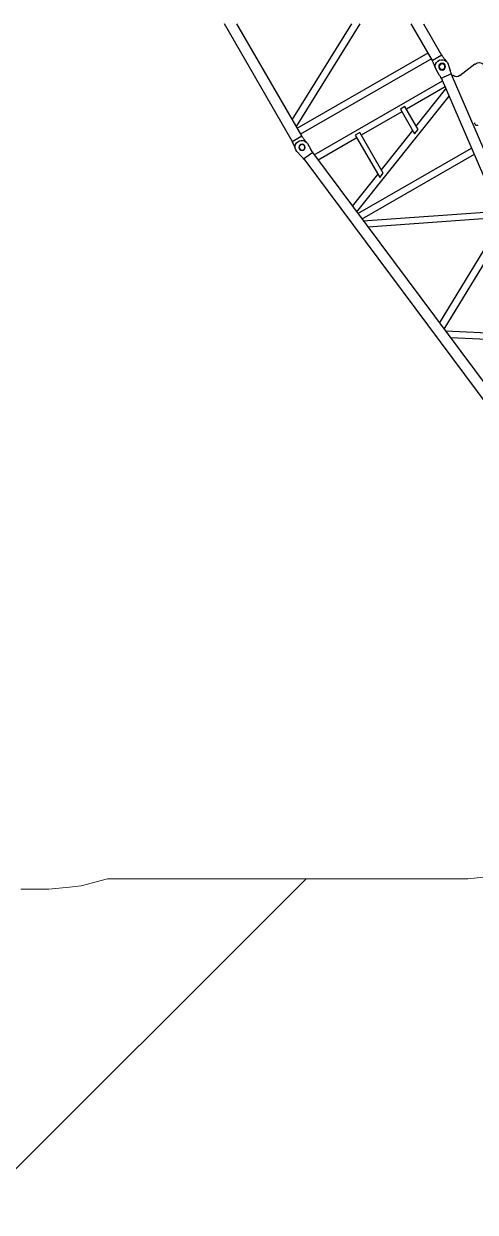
# Model space of a CAD drawing. Header units: millimetres. Extents: x -2078669 to -1085629, y -5987148 to 310365.
# Drawn here: x -1627940 to -1617123, y -781400 to -752890 of the extents above; entities that cross this region are included whole.
import ezdxf

# ---------------------------------------------------------------- set-up
doc = ezdxf.new("R2010")
doc.units = ezdxf.units.MM
doc.header["$LTSCALE"] = 500
doc.layers.add('2', color=7, linetype='Continuous')
for name, color, linetype, lineweight in [('D-BGD', 7, 'Continuous', 13), ('D-BYP-STR2', 6, 'Continuous', 25), ('D-BYP-STRB', 5, 'Continuous', 25)]:
    doc.layers.add(name, color=color, linetype=linetype, lineweight=lineweight)

# ---------------------------------------------------------------- blocks, each defined once
blk = doc.blocks.new('A$C57306f55')
at = {"layer": 'D-BYP-STRB', "linetype": 'Continuous'}
for p, q in [((8008, 8715), (7834, 8415)), ((7922, 8364), (8125, 8715)), ((8618, 8715), (9229, 7730)), ((9266, 7794), (8694, 8715)), ((9798, 8715), (9177, 7640)), ((9265, 7589), (9915, 8715)), ((7514, 8329), (7660, 8217)), ((7771, 8327), (7751, 8264)), ((7821, 8397), (7832, 8416)), ((7925, 8362), (7832, 8416)), ((7855, 8366), (7855, 8366)), ((7855, 8366), (7855, 8366)), ((7855, 8366), (7855, 8366)), ((7855, 8366), (7855, 8366)), ((7855, 8366), (7855, 8366)), ((7855, 8366), (7855, 8366)), ((7855, 8366), (7855, 8366)), ((7855, 8366), (7855, 8366)), ((7855, 8366), (7855, 8366)), ((7855, 8366), (7856, 8366)), ((7856, 8366), (7856, 8366)), ((7856, 8366), (7856, 8366)), ((7856, 8366), (7856, 8366)), ((7856, 8366), (7856, 8366)), ((7856, 8366), (7856, 8366)), ((7856, 8366), (7856, 8366)), ((7914, 8343), (7925, 8362)), ((7932, 8380), (9186, 7656)), ((9218, 7712), (7964, 8436)), ((7743, 8232), (5955, 4091)), ((7723, 8219), (7728, 8223)), ((7728, 8223), (7737, 8218)), ((7741, 8239), (7739, 8234)), ((7741, 8239), (7739, 8234)), ((7739, 8234), (7840, 8190)), ((7741, 8239), (7743, 8243)), ((7741, 8239), (7743, 8243)), ((7743, 8243), (7748, 8256)), ((7743, 8243), (7748, 8256)), ((7743, 8243), (7743, 8243)), ((7748, 8256), (7751, 8264)), ((7748, 8256), (7751, 8264)), ((7755, 8278), (7751, 8264)), ((7751, 8264), (7751, 8264)), ((7751, 8264), (7751, 8264)), ((7751, 8264), (7751, 8264)), ((7751, 8264), (7751, 8264)), ((7751, 8264), (7751, 8264)), ((7751, 8264), (7751, 8264)), ((7751, 8264), (7751, 8264)), ((7751, 8264), (7751, 8264)), ((7751, 8264), (7751, 8264)), ((7751, 8264), (7751, 8264)), ((7751, 8264), (7751, 8264)), ((7751, 8264), (7751, 8264)), ((7751, 8264), (7751, 8264)), ((7751, 8264), (7751, 8264)), ((7751, 8264), (7751, 8264)), ((7751, 8264), (7751, 8264)), ((7849, 8212), (7844, 8199)), ((7853, 8219), (7849, 8212)), ((7853, 8219), (7886, 8277)), ((6063, 4085), (7836, 8192)), ((7800, 8109), (8171, 7896)), ((9056, 7459), (7826, 8169)), ((7842, 8195), (7840, 8190)), ((7844, 8199), (7842, 8195)), ((7763, 8022), (8648, 6911)), ((8077, 7733), (7792, 8090)), ((8058, 7701), (8186, 7922)), ((8229, 7897), (8092, 7659)), ((8186, 7922), (8229, 7897)), ((8214, 7871), (8604, 7646)), ((8092, 7659), (8058, 7701)), ((8411, 7312), (8110, 7691)), ((8393, 7280), (8619, 7672)), ((8662, 7647), (8427, 7239)), ((8619, 7672), (8662, 7647)), ((9163, 7622), (9174, 7641)), ((9267, 7587), (9174, 7641)), ((8647, 7621), (9017, 7407)), ((9120, 7565), (9086, 7508)), ((9120, 7565), (9120, 7565)), ((9256, 7568), (9267, 7587)), ((9071, 7479), (6514, 4042)), ((6590, 3975), (9152, 7418)), ((7521, 7462), (8597, 6841)), ((8636, 6894), (7547, 7522)), ((9071, 7486), (9068, 7481)), ((9068, 7481), (9156, 7416)), ((9071, 7486), (9073, 7489)), ((9073, 7489), (9082, 7500)), ((9078, 7496), (9082, 7500)), ((9082, 7500), (9086, 7508)), ((9082, 7500), (9086, 7508)), ((9086, 7508), (9086, 7508)), ((9086, 7508), (9086, 7508)), ((9086, 7508), (9086, 7508)), ((9086, 7508), (9086, 7508)), ((9086, 7508), (9086, 7508)), ((9086, 7508), (9086, 7508)), ((9086, 7508), (9086, 7508)), ((9086, 7508), (9086, 7508)), ((9086, 7508), (9086, 7508)), ((9086, 7508), (9086, 7508)), ((9086, 7508), (9086, 7508)), ((9086, 7508), (9086, 7508)), ((9086, 7508), (9086, 7508)), ((9086, 7508), (9086, 7508)), ((9086, 7508), (9086, 7508)), ((9086, 7508), (9086, 7508)), ((9159, 7420), (9156, 7416)), ((9162, 7424), (9159, 7420)), ((9170, 7435), (9162, 7424)), ((9176, 7441), (9170, 7435)), ((9176, 7441), (9221, 7490)), ((8427, 7239), (8393, 7280)), ((8688, 6965), (8445, 7270)), ((7259, 6855), (8538, 6763)), ((8584, 6824), (7286, 6918)), ((7219, 6762), (7811, 5786)), ((7853, 5842), (7250, 6836)), ((7798, 5769), (6769, 5720)), ((6740, 5653), (7748, 5701))]:
    blk.add_line(p, q, dxfattribs=at)
for points in [[(7821, 8397), (7819, 8395), (7816, 8392), (7814, 8388), (7811, 8384), (7808, 8380), (7805, 8376), (7801, 8372), (7798, 8367), (7797, 8366), (7796, 8364), (7795, 8363), (7794, 8362), (7793, 8360), (7792, 8359), (7791, 8358), (7790, 8356)], [(7891, 8291), (7892, 8293), (7893, 8295), (7894, 8297), (7895, 8300), (7896, 8302), (7897, 8304), (7898, 8306), (7899, 8309), (7901, 8314), (7904, 8319), (7906, 8324), (7908, 8329), (7910, 8333), (7911, 8337), (7913, 8340), (7914, 8343)], [(9163, 7622), (9161, 7620), (9159, 7617), (9156, 7613), (9153, 7609), (9150, 7605), (9147, 7601), (9144, 7597), (9140, 7592), (9139, 7590), (9138, 7588), (9136, 7586), (9135, 7584), (9133, 7582), (9132, 7580), (9130, 7578), (9129, 7577)], [(9236, 7522), (9237, 7523), (9237, 7525), (9238, 7526), (9239, 7528), (9239, 7529), (9240, 7531), (9241, 7532), (9241, 7534), (9244, 7539), (9246, 7544), (9248, 7549), (9250, 7554), (9252, 7558), (9254, 7562), (9255, 7565), (9256, 7568)]]:
    blk.add_lwpolyline(points, dxfattribs=at)
for centre, radius in [((7829, 8304), 32.5), ((7829, 8304), 30), ((7829, 8304), 27), ((9171, 7529), 30), ((9171, 7529), 30), ((9171, 7529), 27)]:
    blk.add_circle(centre, radius, dxfattribs=at)
for centre, radius, start, end in [((7474, 8277), 65, 52.5014, 214.1753), ((7831, 8308), 63, 330.7842, 162.5309), ((7690, 8257), 50, 232.5014, 311.5517), ((7495, 7758), 20, 240, 33.5811), ((9174, 7533), 63, 317.4852, 149.2319)]:
    blk.add_arc(centre, radius, start, end, dxfattribs=at)

msp = doc.modelspace()

# ---------------------------------------------------------------- linework, layer by layer
at = {"layer": 'D-BGD', "linetype": 'Continuous', "lineweight": 13, "elevation": 708000}
msp.add_lwpolyline([(-1616474.3, -773317.1), (-1617302.4, -773399.6), (-1617916.1, -773399.6), (-1618745.5, -773399.6), (-1619357.8, -773399.6), (-1619810.9, -773399.6), (-1620799.6, -773399.6), (-1621354.3, -773399.6), (-1622241.3, -773399.6), (-1622319.4, -773399.6), (-1623683.1, -773399.6), (-1624827.9, -773399.6), (-1625016.4, -773399.6), (-1625124.8, -773399.6), (-1625932, -773399.6), (-1626566.6, -773572.9), (-1626847.5, -773600.9), (-1627336.4, -773649.6), (-1628008.3, -773649.6)], dxfattribs=at)
at = {"layer": 'D-BYP-STR2', "ltscale": 1500, "elevation": 708000}
msp.add_lwpolyline([(-1621172.8, -773399.6), (-1629172.8, -781399.6), (-1635025.4, -781399.6), (-1635275.4, -781149.6), (-1642171.8, -781149.6), (-1652055, -771266.4)], dxfattribs=at)

# ---------------------------------------------------------------- block references
at = {"layer": '2', "xscale": -2.5, "yscale": 2.5, "zscale": 2.5}
msp.add_blockref('A$C57306f55', (-1598344.2, -774678.2, 708000), dxfattribs=at)

doc.saveas('drawing.dxf')
